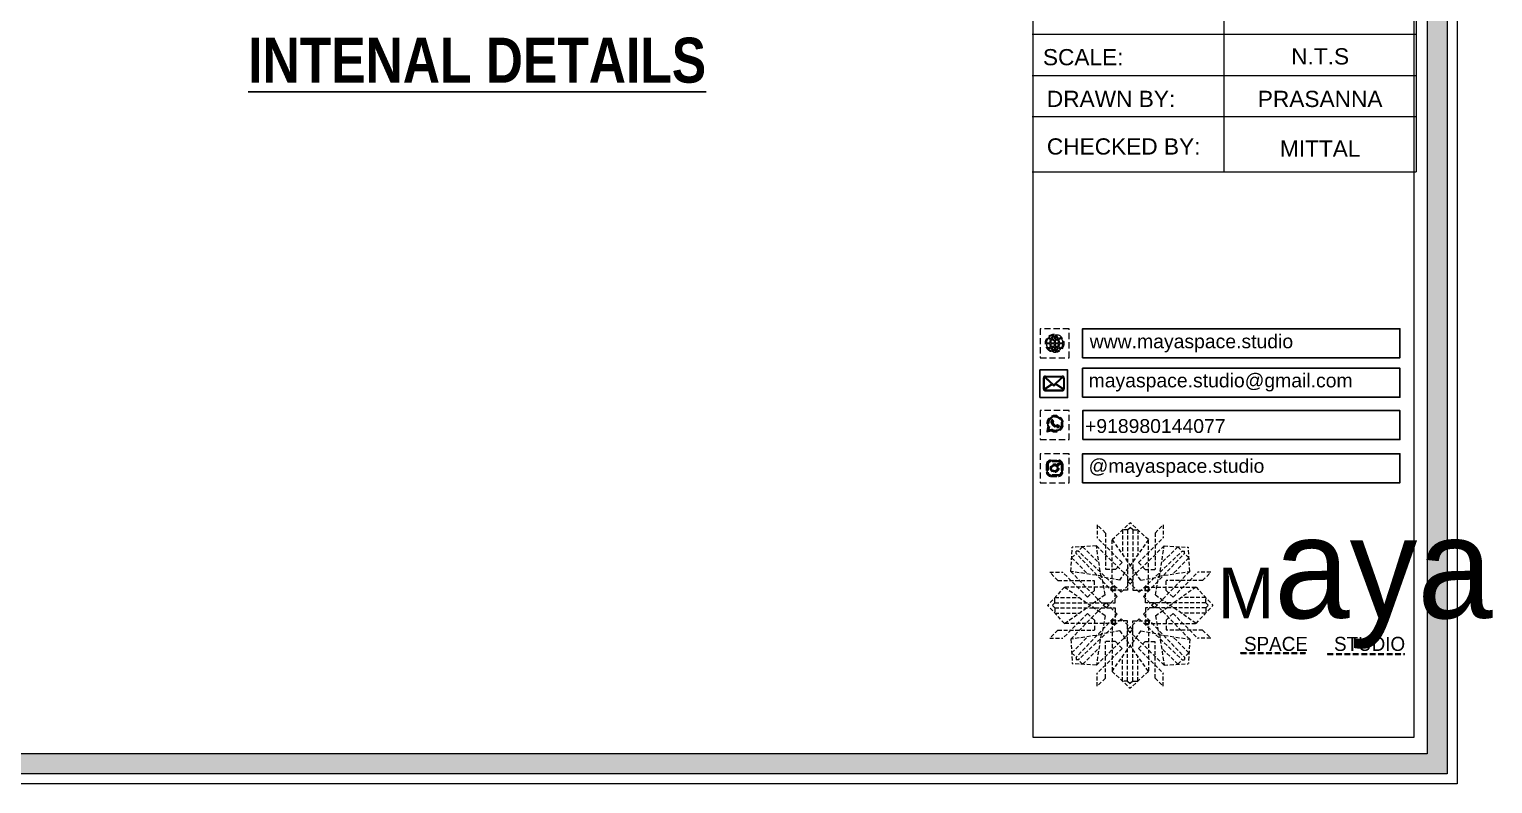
# Model space of a CAD drawing. Header units: millimetres. Extents: x 56222 to 3066687, y -650199 to -121287.
# Drawn here: x 132247.9 to 132410.6, y -184063.5 to -183979.7 of the extents above; entities that cross this region are included whole.
import ezdxf
from ezdxf.enums import TextEntityAlignment as Align

# ---------------------------------------------------------------- set-up
doc = ezdxf.new("R2010")
doc.units = ezdxf.units.MM
doc.header["$MEASUREMENT"] = 0
doc.linetypes.add('DASHEDX2', pattern=[1.5, 1, -0.5])
for name, color, linetype, lineweight in [('Dimension', 10, 'DASHEDX2', 20), ('Labelling', 1, 'Continuous', 25), ('NAME PLATE', 7, 'Continuous', 25)]:
    doc.layers.add(name, color=color, linetype=linetype, lineweight=lineweight)
doc.styles.add('Arial', font='arial.ttf')
doc.styles.get("Standard").update_dxf_attribs({"font": 'arial.ttf', "height": 6})
doc.styles.add('style4', font='ARIALN.TTF')

# ---------------------------------------------------------------- blocks, each defined once
blk = doc.blocks.new('FSFSF')
at = {"color": 42, "lineweight": 5, "true_color": 0xe0ac11}
for p, q in [((28600.03, 143.51), (28600.03, 140.16)), ((28602.15, 141.41), (28600.03, 143.51)), ((28602.15, 141.41), (28602.15, 131.95)), ((28603.86, 139.69), (28608.58, 144.08)), ((28607.9, 142.22), (28606.58, 142.22)), ((28606.58, 142.22), (28606.58, 135.84)), ((28607.9, 142.22), (28608.58, 142.85)), ((28607.9, 142.22), (28607.9, 126.58)), ((28613.31, 139.69), (28608.58, 144.08)), ((28609.27, 142.22), (28608.59, 142.85)), ((28609.27, 142.22), (28609.27, 126.58)), ((28609.27, 142.22), (28610.59, 142.22)), ((28610.59, 142.22), (28610.59, 135.84)), ((28615.02, 141.41), (28617.14, 143.51)), ((28615.02, 141.41), (28615.02, 131.95)), ((28617.14, 143.51), (28617.14, 140.16)), ((28593.19, 131.45), (28593.54, 137.71)), ((28599.8, 138.06), (28593.54, 137.71)), ((28595.12, 136.69), (28594.53, 136.69)), ((28594.56, 136.12), (28594.56, 136.71)), ((28596.24, 137.86), (28595.12, 136.69)), ((28606.27, 126.08), (28595.12, 136.69)), ((28596.24, 137.86), (28600.47, 133.65)), ((28601.03, 130), (28599.8, 138.06)), ((28599.8, 138.05), (28608.58, 129.56)), ((28606.47, 133.76), (28600.03, 140.16)), ((28603.86, 126.58), (28603.86, 139.69)), ((28603.86, 139.69), (28608.58, 133.02)), ((28613.31, 139.69), (28608.59, 133.02)), ((28617.37, 138.05), (28608.59, 129.56)), ((28610.7, 133.76), (28617.14, 140.16)), ((28610.9, 126.08), (28622.05, 136.69)), ((28613.31, 126.58), (28613.31, 139.69)), ((28616.14, 130), (28617.37, 138.06)), ((28620.93, 137.86), (28616.7, 133.65)), ((28617.37, 138.06), (28623.63, 137.71)), ((28620.93, 137.86), (28622.05, 136.69)), ((28622.05, 136.69), (28622.64, 136.69)), ((28622.62, 136.12), (28622.62, 136.71)), ((28624, 131.45), (28623.65, 137.71)), ((28593.39, 135), (28594.56, 136.12)), ((28593.39, 135), (28597.6, 130.78)), ((28605.17, 124.98), (28594.56, 136.12)), ((28606.47, 133.76), (28604.75, 131.95)), ((28605.86, 129.18), (28608.58, 133.02)), ((28611.31, 129.18), (28608.59, 133.02)), ((28610.7, 133.76), (28612.42, 131.95)), ((28612.02, 124.98), (28622.62, 136.12)), ((28623.8, 135), (28619.59, 130.78)), ((28623.8, 135), (28622.62, 136.12)), ((28587.73, 131.22), (28591.08, 131.22)), ((28589.84, 129.1), (28587.73, 131.22)), ((28589.84, 129.1), (28599.29, 129.1)), ((28597.49, 124.78), (28591.08, 131.22)), ((28593.19, 131.45), (28601.69, 122.67)), ((28601.25, 130.22), (28593.19, 131.45)), ((28599.29, 126.5), (28599.29, 129.1)), ((28605.86, 129.18), (28601.03, 130)), ((28602.07, 125.39), (28601.25, 130.22)), ((28604.75, 131.95), (28602.15, 131.95)), ((28607.9, 128.92), (28608.58, 129.56)), ((28609.27, 128.92), (28608.59, 129.56)), ((28611.31, 129.18), (28616.14, 130)), ((28612.42, 131.95), (28615.02, 131.95)), ((28615.12, 125.39), (28615.94, 130.22)), ((28623.99, 131.45), (28615.5, 122.67)), ((28615.94, 130.22), (28624, 131.45)), ((28627.34, 129.1), (28617.89, 129.1)), ((28617.89, 126.5), (28617.89, 129.1)), ((28619.7, 124.78), (28626.1, 131.22)), ((28629.45, 131.22), (28626.1, 131.22)), ((28627.34, 129.1), (28629.45, 131.22)), ((28591.56, 127.39), (28587.17, 122.66)), ((28604.66, 127.39), (28591.56, 127.39)), ((28591.56, 127.39), (28598.23, 122.67)), ((28597.49, 124.78), (28599.29, 126.5)), ((28602.07, 125.39), (28598.23, 122.67)), ((28603.68, 126.54), (28603.68, 127.39)), ((28604.66, 126.54), (28603.68, 126.54)), ((28604.71, 127.57), (28603.86, 127.57)), ((28607.9, 126.58), (28603.86, 126.58)), ((28604.66, 123.35), (28604.66, 127.39)), ((28604.7, 126.58), (28604.71, 127.57)), ((28606.27, 126.08), (28608.58, 128.27)), ((28607.9, 128.92), (28608.58, 128.27)), ((28609.27, 128.92), (28608.59, 128.27)), ((28610.9, 126.08), (28608.59, 128.27)), ((28609.27, 126.58), (28613.31, 126.58)), ((28612.46, 126.58), (28612.46, 127.57)), ((28612.46, 127.57), (28613.31, 127.57)), ((28612.52, 123.35), (28612.52, 127.39)), ((28612.52, 127.39), (28625.63, 127.39)), ((28612.52, 126.54), (28613.51, 126.54)), ((28613.51, 126.54), (28613.51, 127.39)), ((28615.12, 125.39), (28618.96, 122.67)), ((28619.7, 124.78), (28617.89, 126.5)), ((28625.63, 127.39), (28618.96, 122.67)), ((28625.63, 127.39), (28630.02, 122.66)), ((28591.56, 117.94), (28587.17, 122.66)), ((28589.03, 123.35), (28588.4, 122.67)), ((28589.03, 121.98), (28588.4, 122.65)), ((28589.03, 123.35), (28589.03, 124.67)), ((28589.03, 124.67), (28595.4, 124.67)), ((28589.03, 123.35), (28604.66, 123.35)), ((28589.03, 121.98), (28604.66, 121.98)), ((28589.03, 121.98), (28589.03, 120.66)), ((28591.56, 117.94), (28598.23, 122.65)), ((28593.19, 113.88), (28601.69, 122.65)), ((28602.07, 119.94), (28598.23, 122.65)), ((28602.33, 123.35), (28601.69, 122.67)), ((28602.33, 121.98), (28601.69, 122.65)), ((28602.33, 123.35), (28602.97, 122.67)), ((28602.33, 121.98), (28602.97, 122.65)), ((28605.17, 124.98), (28602.97, 122.67)), ((28605.17, 120.35), (28602.97, 122.65)), ((28604.66, 121.98), (28604.66, 117.94)), ((28612.02, 124.98), (28614.21, 122.67)), ((28612.02, 120.35), (28614.21, 122.65)), ((28628.16, 123.35), (28612.52, 123.35)), ((28612.52, 121.98), (28612.52, 117.94)), ((28628.16, 121.98), (28612.52, 121.98)), ((28614.85, 123.35), (28614.21, 122.67)), ((28614.85, 121.98), (28614.21, 122.65)), ((28614.85, 123.35), (28615.5, 122.67)), ((28614.85, 121.98), (28615.5, 122.65)), ((28615.12, 119.94), (28618.96, 122.65)), ((28623.99, 113.88), (28615.5, 122.65)), ((28625.63, 117.94), (28618.96, 122.65)), ((28628.16, 124.67), (28621.78, 124.67)), ((28625.63, 117.94), (28630.02, 122.66)), ((28628.16, 123.35), (28628.16, 124.67)), ((28628.16, 123.35), (28628.78, 122.67)), ((28628.16, 121.98), (28628.78, 122.65)), ((28628.16, 121.98), (28628.16, 120.66)), ((28589.03, 120.66), (28595.4, 120.66)), ((28597.49, 120.54), (28591.08, 114.11)), ((28604.66, 117.94), (28591.56, 117.94)), ((28605.17, 120.35), (28594.56, 109.2)), ((28606.27, 119.15), (28595.12, 108.54)), ((28597.49, 120.54), (28599.29, 118.83)), ((28599.29, 118.83), (28599.29, 116.23)), ((28602.07, 119.94), (28601.25, 115.1)), ((28604.66, 118.78), (28603.68, 118.78)), ((28603.68, 118.78), (28603.68, 117.94)), ((28607.9, 118.65), (28603.86, 118.65)), ((28603.86, 118.65), (28603.86, 105.54)), ((28604.71, 117.66), (28603.86, 117.66)), ((28604.7, 118.65), (28604.71, 117.66)), ((28606.27, 119.15), (28608.58, 116.96)), ((28607.9, 103.01), (28607.9, 118.65)), ((28610.9, 119.15), (28608.59, 116.96)), ((28609.27, 118.65), (28613.31, 118.65)), ((28609.27, 103.01), (28609.27, 118.65)), ((28610.9, 119.15), (28622.05, 108.54)), ((28612.02, 120.35), (28622.62, 109.2)), ((28612.46, 118.65), (28612.46, 117.66)), ((28612.46, 117.66), (28613.31, 117.66)), ((28612.52, 118.78), (28613.51, 118.78)), ((28612.52, 117.94), (28625.63, 117.94)), ((28613.31, 118.65), (28613.31, 105.54)), ((28613.51, 118.78), (28613.51, 117.94)), ((28615.12, 119.94), (28615.94, 115.1)), ((28619.7, 120.54), (28617.89, 118.83)), ((28617.89, 118.83), (28617.89, 116.23)), ((28619.7, 120.54), (28626.1, 114.11)), ((28628.16, 120.66), (28621.78, 120.66)), ((28589.84, 116.23), (28587.73, 114.11)), ((28587.73, 114.11), (28591.08, 114.11)), ((28589.84, 116.23), (28599.29, 116.23)), ((28601.25, 115.1), (28593.19, 113.87)), ((28593.19, 113.87), (28593.54, 107.62)), ((28593.39, 110.32), (28597.6, 114.55)), ((28599.8, 107.17), (28608.58, 115.67)), ((28601.03, 115.23), (28599.8, 107.17)), ((28605.86, 116.05), (28601.03, 115.23)), ((28605.86, 116.05), (28608.58, 112.21)), ((28607.9, 116.31), (28608.58, 116.96)), ((28607.9, 116.31), (28608.58, 115.67)), ((28609.27, 116.31), (28608.59, 116.96)), ((28609.27, 116.31), (28608.59, 115.67)), ((28611.31, 116.05), (28608.59, 112.21)), ((28617.37, 107.17), (28608.59, 115.67)), ((28611.31, 116.05), (28616.14, 115.23)), ((28615.94, 115.1), (28624, 113.87)), ((28616.14, 115.23), (28617.37, 107.17)), ((28627.34, 116.23), (28617.89, 116.23)), ((28623.8, 110.32), (28619.59, 114.55)), ((28624, 113.87), (28623.65, 107.62)), ((28629.45, 114.11), (28626.1, 114.11)), ((28627.34, 116.23), (28629.45, 114.11)), ((28593.39, 110.32), (28594.56, 109.2)), ((28596.24, 107.37), (28600.47, 111.58)), ((28606.47, 111.47), (28600.03, 105.07)), ((28602.15, 103.82), (28602.15, 113.27)), ((28604.75, 113.27), (28602.15, 113.27)), ((28603.86, 105.54), (28608.58, 112.21)), ((28606.47, 111.47), (28604.75, 113.27)), ((28613.31, 105.54), (28608.59, 112.21)), ((28610.7, 111.47), (28612.42, 113.27)), ((28610.7, 111.47), (28617.14, 105.07)), ((28612.42, 113.27), (28615.02, 113.27)), ((28615.02, 103.82), (28615.02, 113.27)), ((28620.93, 107.37), (28616.7, 111.58)), ((28623.8, 110.32), (28622.62, 109.2)), ((28599.8, 107.17), (28593.54, 107.52)), ((28595.12, 108.54), (28594.53, 108.54)), ((28594.56, 109.2), (28594.56, 108.61)), ((28596.24, 107.37), (28595.12, 108.54)), ((28606.58, 103.01), (28606.58, 109.38)), ((28610.59, 103.01), (28610.59, 109.38)), ((28617.37, 107.17), (28623.63, 107.52)), ((28620.93, 107.37), (28622.05, 108.54)), ((28622.05, 108.54), (28622.64, 108.54)), ((28622.62, 109.2), (28622.62, 108.61)), ((28600.03, 101.71), (28600.03, 105.07)), ((28602.15, 103.82), (28600.03, 101.71)), ((28603.86, 105.54), (28608.58, 101.15)), ((28607.9, 103.01), (28606.58, 103.01)), ((28607.9, 103.01), (28608.58, 102.38)), ((28613.31, 105.54), (28608.58, 101.15)), ((28609.27, 103.01), (28608.59, 102.38)), ((28609.27, 103.01), (28610.59, 103.01)), ((28615.02, 103.82), (28617.14, 101.71)), ((28617.14, 101.71), (28617.14, 105.07))]:
    blk.add_line(p, q, dxfattribs=at)
blk = doc.blocks.new('hgwg')
at = {"layer": 'Dimension', "true_color": 0xd39e00}
h = blk.add_hatch(color=42, dxfattribs=at)
h.dxf.hatch_style = 1
h.paths.add_polyline_path([(27505.71, 45.05), (27494.27, 45.05), (27494.27, 44.9), (27505.71, 44.9)])
h = blk.add_hatch(color=42, dxfattribs=at)
h.dxf.hatch_style = 1
h.paths.add_polyline_path([(27523.3, 44.9), (27509.68, 44.9), (27509.68, 44.75), (27523.3, 44.75)])
at = {"layer": 'Dimension', "color": 42, "true_color": 0xd39e00}
for p, q in [((27494.27, 45.05), (27505.71, 45.05)), ((27494.27, 44.9), (27494.27, 45.05)), ((27494.27, 44.9), (27505.71, 44.9)), ((27505.71, 45.05), (27505.71, 44.9)), ((27509.68, 44.9), (27523.3, 44.9)), ((27509.68, 44.9), (27509.68, 44.75)), ((27509.68, 44.75), (27523.3, 44.75)), ((27523.3, 44.75), (27523.3, 44.9))]:
    blk.add_line(p, q, dxfattribs=at)
at = {"layer": 'Dimension', "color": 42, "true_color": 0xd39e00, "attachment_point": 1}
for s, width, insert, char_height in [('{\\fCinzel|b0|i0|c0|p2;\\H1.5x;M\\fAmsterdam One|b0|i0|c0|p2;\\H2x;aya}', 85.3277, (27490.17, 69.17), 6), ('{\\fCinzel|b0|i0|c0|p0;SPACE     STUDIO}', 66.129, (27494.83, 47.86), 2.5)]:
    blk.add_mtext_dynamic_manual_height_columns(s, width=width, gutter_width=30, heights=[0], dxfattribs=dict(at, insert=insert, char_height=char_height))
blk = doc.blocks.new('QEGW4TG')
at = {"layer": 'Dimension', "true_color": 0x000000}
h = blk.add_hatch(color=18, dxfattribs=at)
h.dxf.hatch_style = 1
h.paths.add_polyline_path([(2.69, 1.93, 0.170513), (2.95, 1.97, 0.190337), (3.11, 2.18, 0.316231), (3.07, 2.28), (2.79, 2.37, 0.273721), (2.69, 2.34, 0.040749), (2.63, 2.27, -0.441282), (2.53, 2.25, -0.11828), (2.06, 2.64, -0.441282), (2.07, 2.74, 0.040749), (2.13, 2.81, 0.290083), (2.14, 2.92), (2.01, 3.18, 0.316231), (1.91, 3.2, 0.190337), (1.73, 3, 0.170513), (1.72, 2.74, 0.252784)], flags=0)
h.paths.add_polyline_path([(1.19, 1.98), (1.03, 1.3, 0.550912), (1.11, 1.23), (1.75, 1.39, 6.344125)])
h.paths.add_polyline_path([(1.81, 1.7), (1.4, 1.6), (1.5, 2.03, -9.071339)], flags=16)
h.paths.add_polyline_path([(3.11, 2.16, -0.17811), (2.95, 1.97, -0.170513), (2.69, 1.93, -0.252784), (1.72, 2.74, -0.170513), (1.73, 3, -0.17811), (1.89, 3.19, -0.370089), (2.01, 3.18), (2.14, 2.92, -0.307185), (2.13, 2.8, -0.041087), (2.06, 2.73, 0.321676), (2.05, 2.65, 0.126524), (2.55, 2.24, 0.312216), (2.62, 2.26, -0.041087), (2.68, 2.34, -0.290673), (2.79, 2.37), (3.07, 2.28, -0.370089)], flags=0)
h = blk.add_hatch(color=18, dxfattribs=at)
h.dxf.hatch_style = 1
h.paths.add_polyline_path([(2.79, 2.37, 0.273721), (2.69, 2.34, 0.040749), (2.63, 2.27, -0.441282), (2.53, 2.25, -0.11828), (2.06, 2.64, -0.441282), (2.07, 2.74, 0.040749), (2.13, 2.81, 0.290083), (2.14, 2.92), (2.01, 3.18, 0.316231), (1.91, 3.2, 0.190337), (1.73, 3, 0.170513), (1.72, 2.74, 0.252784), (2.69, 1.93, 0.170513), (2.95, 1.97, 0.190337), (3.11, 2.18, 0.316231), (3.07, 2.28)])
for p, q in [((2.01, 3.18), (2.14, 2.92)), ((3.07, 2.28), (2.8, 2.36)), ((1.19, 1.98), (1.03, 1.3)), ((1.1, 1.23), (1.75, 1.39)), ((1.5, 2.03), (1.4, 1.6)), ((1.4, 1.6), (1.81, 1.7))]:
    blk.add_line(p, q)
blk.add_lwpolyline([(0, 0), (4.68, 0), (4.68, 4.68), (0, 4.68)], close=True)
for centre, radius, start, end in [((2.39, 2.56), 1.34, 241.4727, 205.6422), ((2.39, 2.56), 1.04, 235.9962, 210.8333), ((2.09, 2.87), 0.39, 159.7007, 198.4072), ((2.96, 3.23), 1.33, 201.4218, 258.1669), ((2.07, 2.87), 0.364, 118.9685, 159.3648), ((1.94, 3.12), 0.0896, 41.8985, 123.1344), ((2.11, 2.68), 0.066, 135.9932, 224.8892), ((1.67, 3.16), 0.586, 312.4617, 321.8728), ((3.12, 3.42), 1.31, 216.5455, 243.5279), ((2.05, 2.87), 0.104, 320.3924, 28.6971), ((2.76, 2.27), 0.104, 70.4402, 138.745), ((1.09, 1.29), 0.0598, 164.8483, 282.1458), ((2.57, 2.3), 0.066, 234.2482, 323.1441), ((3.11, 1.94), 0.586, 137.2645, 146.6756), ((2.75, 2.31), 0.39, 260.7301, 299.4366), ((2.76, 2.29), 0.364, 299.7725, 340.1688), ((3.03, 2.2), 0.0896, 336.0029, 57.2388)]:
    blk.add_arc(centre, radius, start, end)
blk = doc.blocks.new('ASGERG')
at = {"layer": 'Dimension', "true_color": 0x000000}
h = blk.add_hatch(color=18, dxfattribs=at)
h.dxf.hatch_style = 1
h.paths.add_polyline_path([(0.99, 1.7, 0.353872), (1.69, 1.03), (2.96, 1.03, 0.353872), (3.66, 1.7), (3.66, 2.99, 0.353872), (2.96, 3.67), (1.69, 3.67, 0.353872), (0.99, 2.99)])
h.paths.add_polyline_path([(1.27, 2.97, -0.353872), (1.72, 3.4), (2.94, 3.4, -0.353872), (3.38, 2.97), (3.38, 1.72, -0.353872), (2.94, 1.3), (1.72, 1.3, -0.353872), (1.27, 1.72)], flags=16)
h.paths.add_polyline_path([(3.02, 2.35, -1), (1.64, 2.35, -1)], flags=0)
h.paths.add_polyline_path([(2.74, 2.35, -1), (1.92, 2.35, -1)], flags=0)
h.paths.add_polyline_path([(2.86, 3.02, -1), (3.19, 3.02, -1)], flags=0)
h.paths.add_polyline_path([(1.64, 2.35, 1), (3.02, 2.35, 1)], flags=0)
h = blk.add_hatch(color=18, dxfattribs=at)
h.dxf.hatch_style = 1
h.paths.add_polyline_path([(1.64, 2.35, 1), (3.02, 2.35, 1)])
h.paths.add_polyline_path([(2.74, 2.35, -1), (1.92, 2.35, -1)], flags=16)
h = blk.add_hatch(color=18, dxfattribs=at)
h.dxf.hatch_style = 1
h.paths.add_polyline_path([(3.19, 3.02, 1), (2.86, 3.02, 1)])
for p, q in [((0.99, 2.99), (0.99, 1.7)), ((1.27, 2.97), (1.27, 1.72)), ((1.69, 3.67), (2.96, 3.67)), ((2.94, 3.4), (1.72, 3.4)), ((3.38, 2.97), (3.38, 1.72)), ((3.66, 2.99), (3.66, 1.7)), ((1.69, 1.03), (2.96, 1.03)), ((2.94, 1.3), (1.72, 1.3))]:
    blk.add_line(p, q)
blk.add_lwpolyline([(0, 0), (4.68, 0), (4.68, 4.68), (0, 4.68)], close=True)
for centre, radius in [((2.33, 2.35), 0.694), ((2.33, 2.35), 0.414), ((3.02, 3.02), 0.168)]:
    blk.add_circle(centre, radius)
for centre, radius, start, end in [((1.76, 2.89), 0.778, 94.8631, 172.8127), ((1.76, 2.91), 0.491, 94.8631, 172.8127), ((2.9, 2.91), 0.491, 7.1873, 85.1369), ((2.89, 2.89), 0.778, 7.1873, 85.1369), ((1.76, 1.8), 0.778, 187.1873, 265.1369), ((1.76, 1.78), 0.491, 187.1873, 265.1369), ((2.9, 1.78), 0.491, 274.8631, 352.8127), ((2.89, 1.8), 0.778, 274.8631, 352.8127)]:
    blk.add_arc(centre, radius, start, end)
blk = doc.blocks.new('DTGWEGEARG')
at = {"layer": 'Dimension', "true_color": 0x000000}
h = blk.add_hatch(color=18, dxfattribs=at)
h.dxf.hatch_style = 1
h.paths.add_polyline_path([(3.83, 2.34, 1), (0.85, 2.34, 1)])
h.paths.add_polyline_path([(2.51, 1.01, 0.105795), (2.96, 1.58, -0.055205), (3.3, 1.41, -0.169822)], flags=16)
h.paths.add_polyline_path([(2.41, 1.12), (2.41, 1.69, -0.058279), (2.81, 1.63, -0.103353)], flags=16)
h.paths.add_polyline_path([(2.26, 1.13, -0.101741), (1.87, 1.63, -0.057171), (2.26, 1.69)], flags=16)
h.paths.add_polyline_path([(2.17, 1.01, -0.169822), (1.38, 1.41, -0.055205), (1.72, 1.58, 0.105795)], flags=16)
h.paths.add_polyline_path([(3.02, 1.72, 0.081336), (3.13, 2.27), (3.68, 2.27, -0.152069), (3.4, 1.52, 0.05687)], flags=16)
h.paths.add_polyline_path([(2.87, 1.77, 0.061945), (2.41, 1.84), (2.41, 2.27), (2.98, 2.27, -0.081344)], flags=16)
h.paths.add_polyline_path([(2.26, 1.84, 0.060923), (1.8, 1.77, -0.081344), (1.7, 2.27), (2.26, 2.27)], flags=16)
h.paths.add_polyline_path([(1.66, 1.72, 0.05687), (1.28, 1.52, -0.152069), (1, 2.27), (1.55, 2.27, 0.081336)], flags=16)
h.paths.add_polyline_path([(2.41, 2.42), (2.41, 2.83, 0.061945), (2.87, 2.91, -0.080009), (2.98, 2.42)], flags=16)
h.paths.add_polyline_path([(3.13, 2.42, 0.080116), (3.02, 2.96, 0.05687), (3.4, 3.16, 0.028258), (3.3, 3.27, -0.055205), (2.96, 3.1, 0.105795), (2.51, 3.67, -0.36029), (3.68, 2.42)], flags=16)
h.paths.add_polyline_path([(2.26, 2.42), (1.7, 2.42, -0.080009), (1.8, 2.91, 0.060923), (2.26, 2.84)], flags=16)
h.paths.add_polyline_path([(1.55, 2.42), (1, 2.42, -0.150466), (1.28, 3.16, 0.05687), (1.66, 2.96, 0.080116)], flags=16)
h.paths.add_polyline_path([(2.41, 2.98), (2.41, 3.56, -0.103353), (2.81, 3.05, -0.058279)], flags=16)
h.paths.add_polyline_path([(2.26, 2.99, -0.057171), (1.87, 3.05, -0.101741), (2.26, 3.55)], flags=16)
h.paths.add_polyline_path([(1.72, 3.1, -0.055205), (1.38, 3.27, -0.169822), (2.17, 3.67, 0.105795)], flags=16)
blk.add_lwpolyline([(0, 0), (4.68, 0), (4.68, 4.68), (0, 4.68)], close=True)
at = {"layer": 'Dimension', "color": 18, "true_color": 0x000000}
for p, q in [((1, 2.42), (1.55, 2.42)), ((1.7, 2.42), (2.26, 2.42)), ((2.26, 3.55), (2.26, 2.99)), ((2.26, 2.84), (2.26, 2.42)), ((2.41, 3.56), (2.41, 2.98)), ((2.41, 2.83), (2.41, 2.42)), ((2.41, 2.42), (2.98, 2.42)), ((3.13, 2.42), (3.68, 2.42)), ((1, 2.27), (1.55, 2.27)), ((1.7, 2.27), (2.26, 2.27)), ((2.26, 2.27), (2.26, 1.84)), ((2.26, 1.69), (2.26, 1.13)), ((2.41, 2.27), (2.98, 2.27)), ((2.41, 2.27), (2.41, 1.84)), ((2.41, 1.69), (2.41, 1.12)), ((3.13, 2.27), (3.68, 2.27))]:
    blk.add_line(p, q, dxfattribs=at)
blk.add_circle((2.34, 2.34), 1.49, dxfattribs=at)
for centre, radius, start, end in [((2.34, 2.34), 1.34, 142.3819, 176.6093), ((2.34, 4.74), 1.9, 236.1399, 249.1595), ((2.34, 2.34), 1.34, 97.3549, 135.9073), ((2.34, 4.74), 1.75, 236.7417, 249.3811), ((3.28, 2.34), 1.73, 159.0567, 177.3789), ((3.28, 2.34), 1.58, 158.8325, 177.1302), ((3.28, 2.34), 1.73, 129.9301, 154.0867), ((2.34, 4.74), 1.9, 253.6799, 267.6253), ((3.28, 2.34), 1.58, 130.1073, 153.3446), ((2.34, 4.74), 1.75, 254.3336, 267.422), ((1.4, 2.34), 1.58, 26.6554, 50.2584), ((2.34, 4.74), 1.75, 272.3248, 285.6664), ((2.34, 4.74), 1.9, 272.1415, 286.3201), ((2.34, 2.34), 1.34, 3.3907, 82.6451), ((1.4, 2.34), 1.73, 25.9133, 50.0699), ((1.4, 2.34), 1.58, 2.8698, 21.1675), ((2.34, 4.74), 1.75, 290.6189, 303.2583), ((2.34, 4.74), 1.9, 290.8405, 303.8601), ((1.4, 2.34), 1.73, 2.6211, 20.9433), ((2.34, 2.34), 1.34, 183.0315, 217.6181), ((2.34, -0.06), 1.9, 110.8405, 123.8601), ((2.34, -0.06), 1.75, 110.6189, 123.2583), ((2.34, 2.34), 1.34, 224.0927, 262.6451), ((3.28, 2.34), 1.73, 182.3435, 200.9433), ((3.28, 2.34), 1.58, 182.5658, 201.1675), ((3.28, 2.34), 1.73, 205.9133, 230.0699), ((2.34, -0.06), 1.9, 92.3747, 106.3201), ((2.34, -0.06), 1.75, 92.578, 105.6664), ((3.28, 2.34), 1.58, 206.6554, 229.8927), ((2.34, -0.06), 1.9, 73.6799, 87.8585), ((2.34, -0.06), 1.75, 74.3336, 87.6752), ((1.4, 2.34), 1.58, 309.7416, 333.3446), ((1.4, 2.34), 1.73, 309.9301, 334.0867), ((2.34, 2.34), 1.34, 277.3549, 315.9073), ((1.4, 2.34), 1.58, 338.8325, 357.4342), ((2.34, -0.06), 1.75, 56.7417, 69.3811), ((1.4, 2.34), 1.73, 339.0567, 357.6565), ((2.34, -0.06), 1.9, 56.1399, 69.1595), ((2.34, 2.34), 1.34, 322.3819, 356.9685)]:
    blk.add_arc(centre, radius, start, end, dxfattribs=at)

msp = doc.modelspace()

# ---------------------------------------------------------------- hatches: boundary and pattern name
at = {"layer": 'Dimension', "linetype": 'Continuous', "true_color": 0xd39e00}
h = msp.add_hatch(color=42, dxfattribs=at)
h.paths.add_polyline_path([(132090.662, -183840.807), (132090.662, -184062.429), (132405.522, -184062.429), (132405.522, -183840.807)])
h.paths.add_polyline_path([(132092.872, -183843.017), (132403.312, -183843.017), (132403.312, -184060.219), (132092.872, -184060.219)], flags=16)
at = {"layer": 'Dimension', "true_color": 0x000000}
h = msp.add_hatch(color=18, dxfattribs=at)
h.dxf.hatch_style = 1
h.paths.add_polyline_path([(132362.722, -184019.854, 0.4142136), (132362.956, -184019.619), (132362.956, -184018.446, 0.4142136), (132362.722, -184018.211), (132360.858, -184018.211, 0.4142136), (132360.623, -184018.446), (132360.623, -184019.619, 0.4142136), (132360.858, -184019.854)])
h.paths.add_polyline_path([(132361.963, -184019.147), (132362.825, -184019.723, -0.1989124), (132362.722, -184019.766), (132360.858, -184019.766, -0.1989124), (132360.754, -184019.723), (132361.616, -184019.147), (132361.79, -184019.309)], flags=16)
h.paths.add_polyline_path([(132361.79, -184019.188), (132360.841, -184018.3, -0.0287833), (132360.858, -184018.299), (132362.722, -184018.299, -0.0287833), (132362.738, -184018.3)], flags=16)
h.paths.add_polyline_path([(132362.029, -184019.085), (132362.824, -184018.341, -0.2024819), (132362.868, -184018.446), (132362.868, -184019.619, -0.043076), (132362.866, -184019.644)], flags=16)
h.paths.add_polyline_path([(132361.551, -184019.085), (132360.713, -184019.644, -0.043076), (132360.711, -184019.619), (132360.711, -184018.446, -0.2024819), (132360.755, -184018.341)], flags=16)

# ---------------------------------------------------------------- linework, layer by layer
at = {"color": 18, "true_color": 0x000000}
for points in [[(132364.986, -184016.179), (132400.266, -184016.179), (132400.266, -184012.954), (132364.986, -184012.954)], [(132364.986, -184020.58), (132400.266, -184020.58), (132400.266, -184017.355), (132364.986, -184017.355)], [(132365.002, -184025.274), (132400.266, -184025.274), (132400.266, -184022.05), (132365.002, -184022.05)], [(132364.986, -184030.081), (132400.266, -184030.081), (132400.266, -184026.856), (132364.986, -184026.856)]]:
    msp.add_lwpolyline(points, close=True, dxfattribs=at)
msp.add_lwpolyline([(132360.255, -184020.604), (132363.321, -184020.604), (132363.321, -184017.538), (132360.255, -184017.538)], close=True)
at = {"layer": 'Dimension', "color": 42, "linetype": 'Continuous', "true_color": 0xd39e00}
for p, q in [((132402.072, -183956.829), (132402.072, -183995.499)), ((132380.725, -183995.499), (132380.725, -183970.087)), ((132402.072, -183980.252), (132359.377, -183980.252)), ((132402.072, -183984.83), (132359.377, -183984.83)), ((132402.072, -183989.408), (132359.377, -183989.408)), ((132359.377, -183995.499), (132402.072, -183995.499))]:
    msp.add_line(p, q, dxfattribs=at)
at = {"layer": 'Dimension', "color": 18, "linetype": 'Continuous', "true_color": 0x000000}
for p, q in [((132360.623, -184018.446), (132360.623, -184019.619)), ((132360.711, -184018.446), (132360.711, -184019.619)), ((132360.755, -184018.341), (132361.551, -184019.085)), ((132360.841, -184018.3), (132361.79, -184019.188)), ((132360.858, -184018.211), (132362.722, -184018.211)), ((132360.858, -184018.299), (132362.722, -184018.299)), ((132361.79, -184019.188), (132362.738, -184018.3)), ((132362.029, -184019.085), (132362.824, -184018.341)), ((132362.868, -184018.446), (132362.868, -184019.619)), ((132362.956, -184018.446), (132362.956, -184019.619)), ((132360.713, -184019.644), (132361.551, -184019.085)), ((132360.754, -184019.723), (132361.616, -184019.147)), ((132360.858, -184019.766), (132362.722, -184019.766)), ((132360.858, -184019.854), (132362.722, -184019.854)), ((132361.616, -184019.147), (132361.79, -184019.309)), ((132361.79, -184019.309), (132361.963, -184019.147)), ((132362.825, -184019.723), (132361.963, -184019.147)), ((132362.866, -184019.644), (132362.029, -184019.085))]:
    msp.add_line(p, q, dxfattribs=at)
at = {"layer": 'Dimension', "color": 42, "linetype": 'Continuous', "true_color": 0xd39e00}
for points in [[(132089.557, -183839.702), (132406.627, -183839.702), (132406.627, -184063.534), (132089.557, -184063.534)], [(132090.662, -183840.807), (132405.522, -183840.807), (132405.522, -184062.429), (132090.662, -184062.429)], [(132092.872, -183843.017), (132403.312, -183843.017), (132403.312, -184060.219), (132092.872, -184060.219)]]:
    msp.add_lwpolyline(points, close=True, dxfattribs=at)
at = {"layer": 'Dimension', "color": 42, "linetype": 'ByBlock', "true_color": 0xd39e00}
msp.add_lwpolyline([(132359.508, -184058.401), (132359.508, -183844.835), (132401.816, -183844.835), (132401.816, -184058.401)], close=True, dxfattribs=at)
at = {"layer": 'Dimension', "color": 18, "true_color": 0x000000}
for centre, radius, start, end in [((132360.858, -184018.446), 0.235, 90, 180), ((132360.858, -184018.446), 0.147, 134.21354, 180), ((132360.858, -184018.446), 0.147, 90, 96.59481), ((132362.722, -184018.446), 0.235, 0, 90), ((132362.722, -184018.446), 0.147, 83.40519, 90), ((132362.722, -184018.446), 0.147, 0, 45.78646), ((132360.858, -184019.619), 0.235, 180, 270), ((132360.858, -184019.619), 0.147, 180, 189.86619), ((132360.858, -184019.619), 0.147, 224.99995, 270), ((132362.722, -184019.619), 0.235, 270, 0), ((132362.722, -184019.619), 0.147, 270, 315.00005), ((132362.722, -184019.619), 0.147, 350.13381, 0)]:
    msp.add_arc(centre, radius, start, end, dxfattribs=at)

# ---------------------------------------------------------------- block references
at = {"layer": 'Dimension', "color": 42, "true_color": 0xd39e00}
for name, p, xscale, yscale, zscale in [('DTGWEGEARG', (132360.272, -184016.179), 0.6892973266312565, 0.6892973266312565, 0.6892973266312565), ('QEGW4TG', (132360.288, -184025.274), 0.6892973266312565, 0.6892973266312565, 0.6892973266312565), ('ASGERG', (132360.272, -184030.081), 0.6892973266312565, 0.6892973266312565, 0.6892973266312565), ('FSFSF', (120102.011, -184096.304), 0.42883203196259, 0.42883203196259, 0.42883203196259), ('hgwg', (115176.338, -184077.157), 0.6258122715072303, 0.6258122715072303, 0.6258122715072303)]:
    msp.add_blockref(name, p, dxfattribs=dict(at, xscale=xscale, yscale=yscale, zscale=zscale))

# ---------------------------------------------------------------- texts
at = {"color": 18, "true_color": 0x000000, "char_height": 1.54124, "attachment_point": 1}
for s, width, gutter_width, insert in [('www.mayaspace.studio', 10.35015, 8.658, (132365.782, -184013.584)), ('mayaspace.studio@gmail.com', 6.45714, 5.401, (132365.659, -184017.932)), ('+918980144077', 25.17984, 5.401, (132365.26, -184023.002)), ('@mayaspace.studio', 6.45714, 5.401, (132365.659, -184027.433))]:
    msp.add_mtext_dynamic_manual_height_columns(s, width=width, gutter_width=gutter_width, heights=[0], dxfattribs=dict(at, insert=insert))
at = {"layer": 'Labelling', "color": 251, "true_color": 0x636466, "insert": (132297.693, -183983.14), "char_height": 5, "attachment_point": 5, "style": 'style4'}
msp.add_mtext_dynamic_manual_height_columns('{\\fArial Narrow|b1|i0|c0|p34;\\LINTENAL DETAILS}', width=79.10806, gutter_width=1, heights=[0], dxfattribs=at)
at = {"layer": 'NAME PLATE', "style": 'Arial'}
for s, height, p in [('SCALE:', 1.8034, (132365.059, -183983.671)), ('DRAWN BY:', 1.8034, (132368.155, -183988.305)), ('PRASANNA', 1.8034, (132391.399, -183988.312)), ('CHECKED BY:', 1.80343, (132369.556, -183993.596)), ('MITTAL', 1.8034, (132391.399, -183993.835))]:
    msp.add_text(s, height=height, dxfattribs=at).set_placement(p, align=Align.CENTER)
at = {"layer": 'NAME PLATE', "lineweight": 0, "insert": (132391.399, -183981.777), "char_height": 1.8034, "width": 3.51981, "attachment_point": 2, "style": 'Arial'}
msp.add_mtext('N.T.S', dxfattribs=at)

doc.saveas('drawing.dxf')
